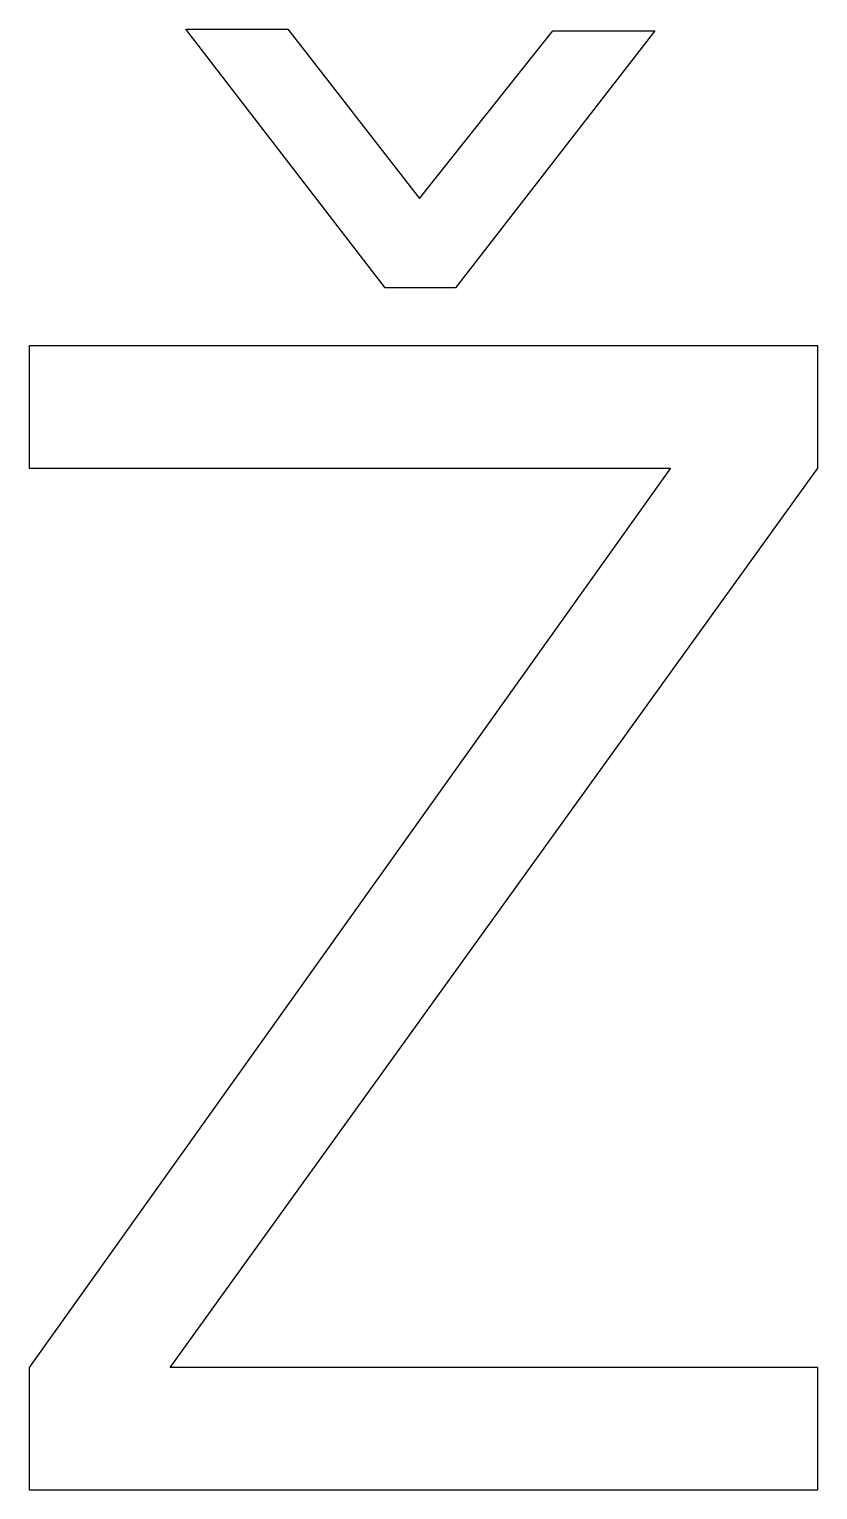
# Model space of a CAD drawing. Extents: x 0.6 to 7.5, y 0 to 12.9.
import ezdxf

# ---------------------------------------------------------------- set-up
doc = ezdxf.new("R2010")
doc.units = 0
doc.layers.get('0').update_dxf_attribs({"linetype": 'CONTINUOUS'})

msp = doc.modelspace()

# ---------------------------------------------------------------- linework, layer by layer
at = {"color": 0}
for p, q in [((3.70833, 10.6528), (1.94444, 12.9444)), ((1.94444, 12.9444), (2.84722, 12.9444)), ((2.84722, 12.9444), (4.01389, 11.4444)), ((4.01389, 11.4444), (5.19444, 12.9306)), ((6.09722, 12.9306), (4.33333, 10.6528)), ((5.19444, 12.9306), (6.09722, 12.9306)), ((4.33333, 10.6528), (3.70833, 10.6528)), ((7.54167, 10.1389), (0.555556, 10.1389)), ((0.555556, 10.1389), (0.555556, 9.05556)), ((7.54167, 9.05556), (7.54167, 10.1389)), ((0.555556, 9.05556), (6.23611, 9.05556)), ((6.23611, 9.05556), (0.555556, 1.08333)), ((1.80556, 1.08333), (7.54167, 9.05556)), ((0.555556, 1.08333), (0.555556, 0)), ((7.54167, 1.08333), (1.80556, 1.08333)), ((7.54167, 0), (7.54167, 1.08333)), ((0.555556, 0), (7.54167, 0))]:
    msp.add_line(p, q, dxfattribs=at)

doc.saveas('drawing.dxf')
